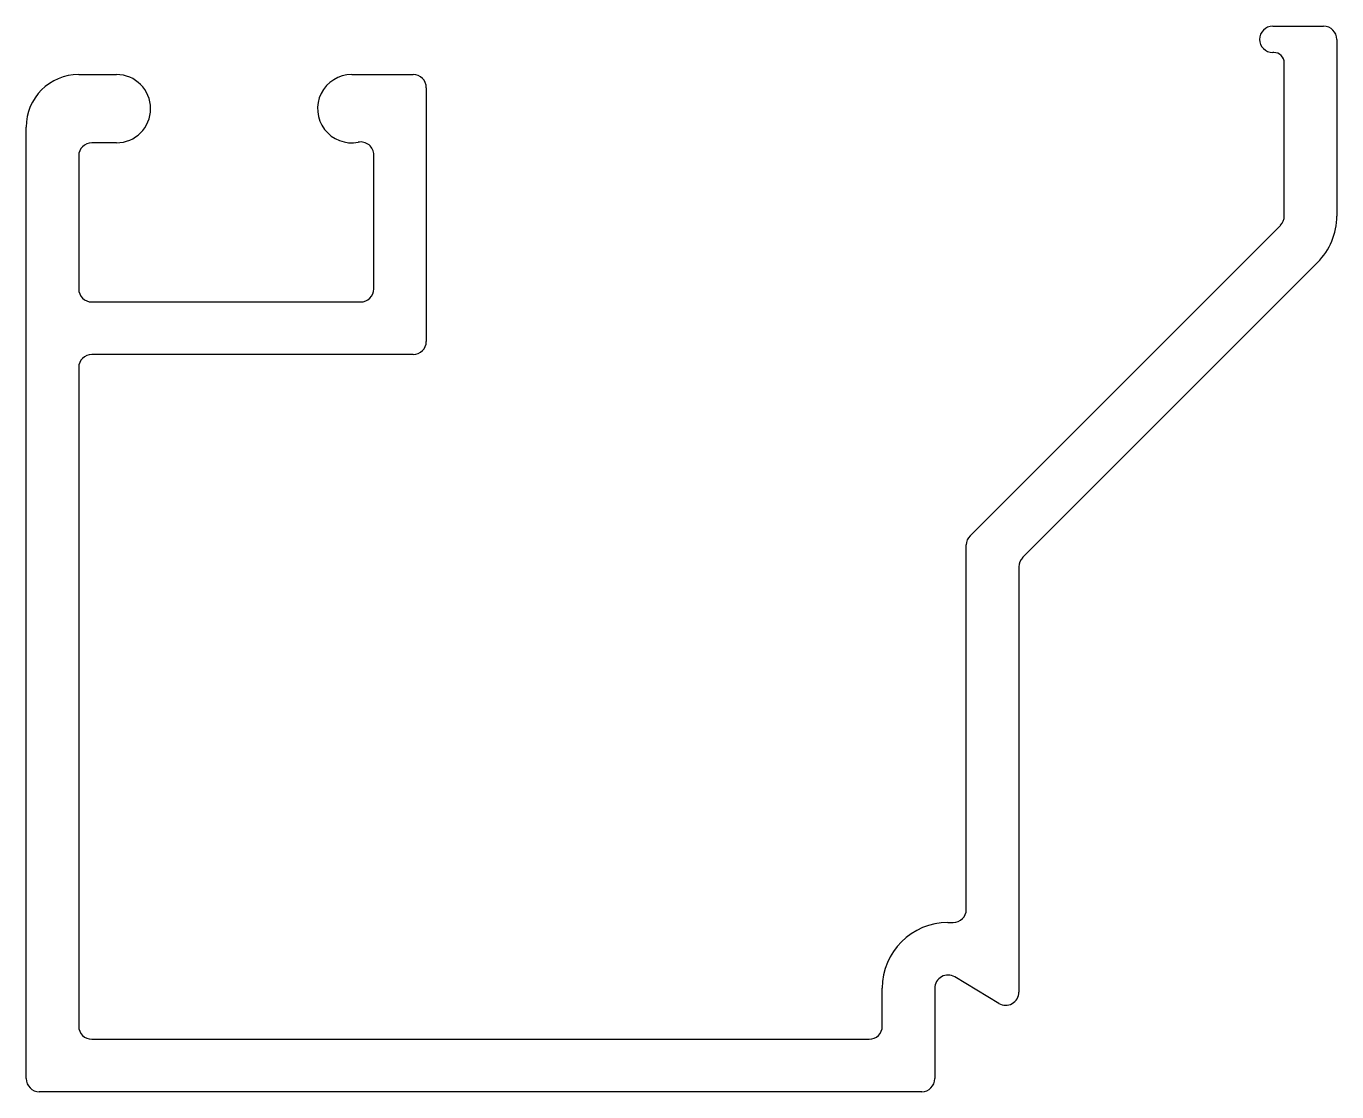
# Model space of a CAD drawing. Header units: inches. Extents: x -9.3 to 15.7, y -0.1 to 20.2.
import ezdxf

# ---------------------------------------------------------------- set-up
doc = ezdxf.new("R2010")
doc.units = ezdxf.units.IN
doc.header["$MEASUREMENT"] = 0
doc.layers.add('BEAD', color=152, linetype='Continuous')

msp = doc.modelspace()

# ---------------------------------------------------------------- linework, layer by layer
at = {"layer": 'BEAD', "color": 7, "lineweight": -2}
for p, q in [((14.483, 20.194), (15.453, 20.194)), ((15.703, 19.944), (15.703, 16.58)), ((14.503, 19.694), (14.483, 19.694)), ((14.703, 16.58), (14.703, 19.494)), ((-8.259, 19.274), (-7.539, 19.274)), ((-3.059, 19.274), (-1.889, 19.274)), ((-1.639, 19.024), (-1.639, 14.194)), ((-9.259, 0.157), (-9.259, 18.274)), ((-7.539, 17.974), (-8.009, 17.974)), ((-8.259, 17.724), (-8.259, 15.194)), ((-2.639, 15.194), (-2.639, 17.74)), ((8.72, 10.493), (14.63, 16.403)), ((15.337, 15.696), (9.72, 10.079)), ((-8.009, 14.944), (-2.889, 14.944)), ((-1.889, 13.944), (-8.009, 13.944)), ((-8.259, 13.694), (-8.259, 1.157)), ((8.647, 3.38), (8.647, 10.317)), ((9.647, 9.902), (9.647, 1.803)), ((8.297, 3.13), (8.397, 3.13)), ((9.268, 1.588), (8.426, 2.094)), ((7.047, 1.157), (7.047, 1.88)), ((8.047, 1.88), (8.047, 0.157)), ((-8.009, 0.907), (-0.808, 0.907)), ((-0.808, 0.907), (6.797, 0.907)), ((-0.808, -0.093), (-9.009, -0.093)), ((7.797, -0.093), (-0.808, -0.093))]:
    msp.add_line(p, q, dxfattribs=at)
for centre, radius, start, end in [((14.483, 19.944), 0.25, 90, 270), ((15.453, 19.944), 0.25, 0, 90), ((14.503, 19.494), 0.2, 360, 90), ((-8.259, 18.274), 1, 90, 180), ((-7.539, 18.624), 0.65, 270, 90), ((-3.059, 18.624), 0.65, 90, 280.8879), ((-1.889, 19.024), 0.25, 360, 90), ((-8.009, 17.724), 0.25, 90, 180), ((-2.889, 17.74), 0.25, 360, 100.8879), ((14.453, 16.58), 0.25, 315, 0), ((14.453, 16.58), 1.25, 315, 0), ((-8.009, 15.194), 0.25, 180, 270), ((-2.889, 15.194), 0.25, 270, 0), ((-1.889, 14.194), 0.25, 270, 0), ((-8.009, 13.694), 0.25, 90, 180), ((8.897, 10.317), 0.25, 135, 180), ((9.897, 9.902), 0.25, 135, 180), ((8.397, 3.38), 0.25, 270, 0), ((8.297, 1.88), 1.25, 90, 180), ((8.297, 1.88), 0.25, 59, 180), ((9.397, 1.803), 0.25, 239, 360), ((-8.009, 1.157), 0.25, 180, 270), ((6.797, 1.157), 0.25, 270, 360), ((-9.009, 0.157), 0.25, 180, 270), ((7.797, 0.157), 0.25, 270, 0)]:
    msp.add_arc(centre, radius, start, end, dxfattribs=at)

doc.saveas('drawing.dxf')
